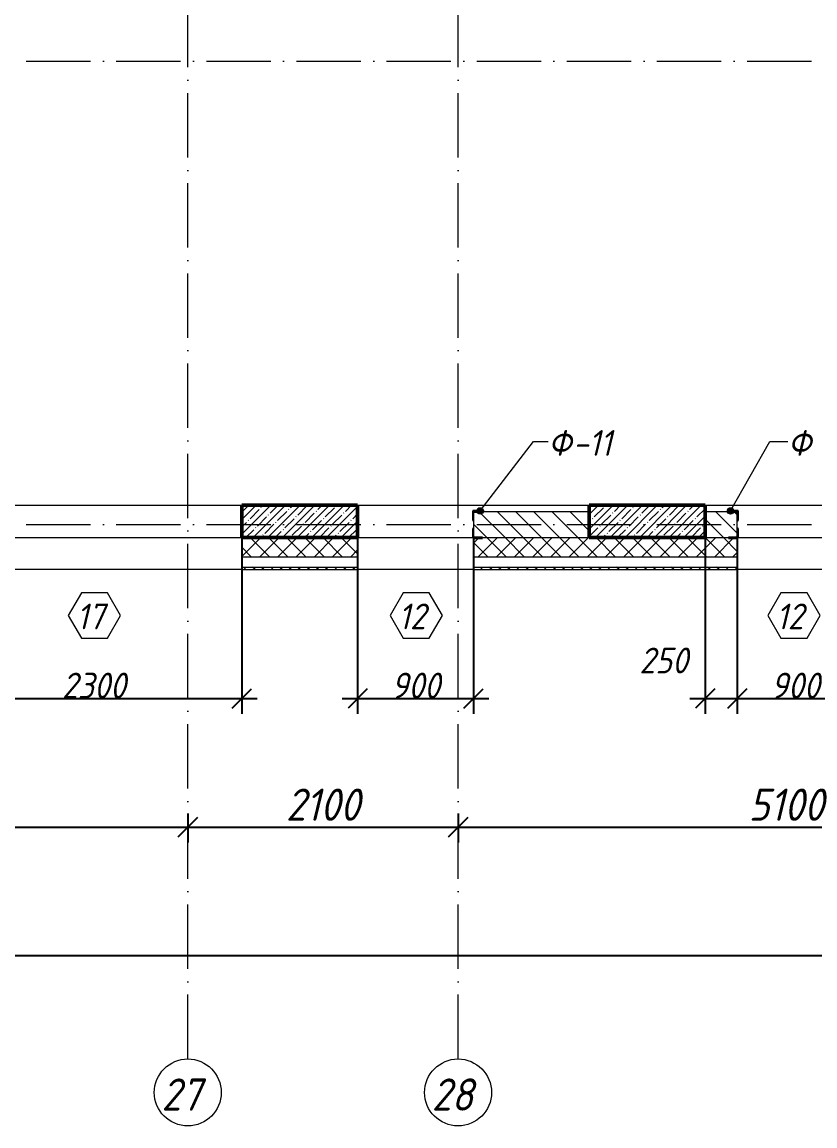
# Model space of a CAD drawing. Header units: millimetres. Extents: x -6064 to 178764, y -5836 to 29924.
# Drawn here: x 97322 to 103483, y -4670 to 3903 of the extents above; entities that cross this region are included whole.
import ezdxf

# ---------------------------------------------------------------- set-up
doc = ezdxf.new("R2010")
doc.units = ezdxf.units.MM
doc.linetypes.add('50_200_ШТРИХ_1Т_ш5_п1_п1_', pattern=[700, 500, -100, 0, -100])
doc.layers.add('A-ANNO-DIMS', color=7, linetype='Continuous')
for name, color, linetype, lineweight in [('A-GENM-1', 7, 'Continuous', 25), ('A-GENM-IDEN', 7, 'Continuous', 9), ('A-GLAZ-IDEN', 7, 'Continuous', 9), ('A-WALL-4', 7, 'Continuous', 9), ('A-WALL-FNSH-1', 7, 'Continuous', 9), ('A-WALL-PATT-1', 7, 'Continuous', 5), ('I-WALL', 7, 'Continuous', 5), ('S-COLS', 7, 'Continuous', 9), ('S-COLS-1', 7, 'Continuous', 5), ('S-COLS-2', 7, 'Continuous', 50), ('Оси', 7, 'Continuous', 9), ('Оси-1', 7, '50_200_ШТРИХ_1Т_ш5_п1_п1_', 9)]:
    doc.layers.add(name, color=color, linetype=linetype, lineweight=lineweight)
for name, color, linetype, lineweight, true_color in [('A-WALL-1', 7, 'Continuous', 13, 0xce0000), ('A-WALL-2', 7, 'Continuous', 5, 0xce0000), ('A-WALL-PATT-2', 7, 'Continuous', 5, 0xce0000)]:
    doc.layers.add(name, color=color, linetype=linetype, lineweight=lineweight, true_color=true_color)
doc.styles.add('ISOCPEUR_I', font='isocpeui.ttf', dxfattribs={"width": 0.9, "height": 250})
doc.styles.add('ISOCPEUR_I_2', font='isocpeui.ttf', dxfattribs={"width": 0.9, "height": 200})
doc.dimstyles.new('ISO-2_0_0_9К_СРЕДНИЙ', dxfattribs={"dimscale": 304.8, "dimtxt": 199.196235, "dimasz": 0.492126, "dimexe": 0.393701, "dimexo": 0, "dimgap": 0, "dimtad": 1, "dimdec": 0, "dimzin": 0, "dimdsep": 46, "dimtxsty": 'ISOCPEUR_I_2', "dimblk1": 'OBLIQUE', "dimblk2": 'OBLIQUE', "dimsah": 1, "dimcen": 0.09, "dimdle": 0.393701, "dimazin": 0, "dimtfac": 1, "dimtdec": 4, "dimtix": 1, "dimtmove": 1, "dimatfit": 3, "dimfxl": 1, "dimtvp": 1, "dimtolj": 1, "dimtzin": 0, "dimarcsym": 2})
doc.dimstyles.new('ISO-2_0_0_9К_СРЕДНИЙ_2', dxfattribs={"dimscale": 304.8, "dimtxt": 199.196235, "dimasz": 0.492126, "dimexe": 0.393701, "dimexo": 0, "dimgap": 0, "dimtad": 1, "dimdec": 0, "dimzin": 0, "dimdsep": 46, "dimtxsty": 'ISOCPEUR_I_2', "dimblk1": 'OBLIQUE', "dimblk2": 'OBLIQUE', "dimsah": 1, "dimcen": 0.09, "dimdle": 0.393701, "dimazin": 0, "dimtfac": 1, "dimtdec": 4, "dimtix": 1, "dimtmove": 0, "dimatfit": 3, "dimfxl": 1, "dimtvp": 1, "dimtolj": 1, "dimtzin": 0, "dimarcsym": 2})
doc.dimstyles.new('ISO-2_5_0_9К_БОЛЬШОЙ__с_подложкой_', dxfattribs={"dimscale": 304.8, "dimtxt": 248.995294, "dimasz": 0.492126, "dimexe": 0.393701, "dimexo": 0, "dimgap": 0.164042, "dimtad": 1, "dimdec": 0, "dimzin": 0, "dimdsep": 46, "dimtxsty": 'ISOCPEUR_I', "dimblk1": 'OBLIQUE', "dimblk2": 'OBLIQUE', "dimsah": 1, "dimcen": 0.09, "dimdle": 0.393701, "dimazin": 0, "dimtfac": 1, "dimtdec": 4, "dimtix": 1, "dimtmove": 0, "dimatfit": 3, "dimfxl": 1, "dimtvp": 1, "dimtfill": 1, "dimtolj": 1, "dimtzin": 0, "dimarcsym": 2})
doc.dimstyles.new('ISO-2_5_0_9К_БОЛЬШОЙ__с_подложкой__2', dxfattribs={"dimscale": 304.8, "dimtxt": 248.995294, "dimasz": 0.492126, "dimexe": 0.393701, "dimexo": 0, "dimgap": 0.164042, "dimtad": 1, "dimdec": 0, "dimzin": 0, "dimdsep": 46, "dimtxsty": 'ISOCPEUR_I', "dimblk1": 'OBLIQUE', "dimblk2": 'OBLIQUE', "dimsah": 1, "dimcen": 0.09, "dimdle": 0.393701, "dimazin": 0, "dimtfac": 1, "dimtdec": 4, "dimtix": 1, "dimtmove": 2, "dimatfit": 3, "dimfxl": 1, "dimtvp": 1, "dimtfill": 1, "dimtolj": 1, "dimtzin": 0, "dimarcsym": 2})

# ---------------------------------------------------------------- blocks, each defined once
blk = doc.blocks.new('Колонна_Несущая_Прямоугольное сечение - 250х900-29733835-АР1_1_Кладочный план 2 этажа')
at = {"layer": 'S-COLS-1'}
h = blk.add_hatch(dxfattribs=at)
h.set_pattern_fill('FP_37', color=256, style=0, pattern_type=2)
h.set_pattern_definition([(45, (-99480, -25), (-57.024626, 57.024626), []), (45, (-99422.975, -25), (-57.024626, 57.024626), [100.806, -20.161, 3.353, -16.808])])
h.paths.add_polyline_path([(-450, -125), (450, -125), (450, 125), (-450, 125), (-450, 85.9)], flags=0)
at = {"layer": 'S-COLS-2'}
for p, q in [((450, 125), (-450, 125)), ((-450, 125), (-450, -125)), ((450, -125), (450, 125)), ((-450, -125), (450, -125))]:
    blk.add_line(p, q, dxfattribs=at)
blk = doc.blocks.new('Колонна_Несущая_Прямоугольное сечение - 250х900-V27-АР1_1_Кладочный план 2 этажа')
at = {"layer": 'S-COLS-1'}
h = blk.add_hatch(dxfattribs=at)
h.set_pattern_fill('FP_39', color=256, style=0, pattern_type=2)
h.set_pattern_definition([(45, (-102180, -25), (-57.024626, 57.024626), []), (45, (-102122.975, -25), (-57.024626, 57.024626), [100.806, -20.161, 3.353, -16.808])])
h.paths.add_polyline_path([(-450, -125), (450, -125), (450, 125), (-450, 125), (-450, 85.9)], flags=0)
at = {"layer": 'S-COLS-2'}
for p, q in [((450, 125), (-450, 125)), ((-450, 125), (-450, -125)), ((450, -125), (450, 125)), ((-450, -125), (450, -125))]:
    blk.add_line(p, q, dxfattribs=at)
blk = doc.blocks.new('Фахверк_СКБ_Уголок - Ф-11_200х2500 h-28441216-АР1_1_Кладочный план 2 этажа')
at = {"layer": 'A-GENM-1'}
for p, q in [((200, 156), (125, 156)), ((125, 156), (125, 81)), ((131, 81), (131, 150)), ((131, 150), (200, 150)), ((200, 150), (200, 156)), ((125, 81), (131, 81)), ((131, 19), (125, 19)), ((125, 19), (125, -56)), ((131, -50), (131, 19)), ((125, -56), (200, -56)), ((200, -50), (131, -50)), ((200, -56), (200, -50))]:
    blk.add_line(p, q, dxfattribs=at)
blk = doc.blocks.new('Ось сетки - Круг_Ø6_00__ISO-2_5_0_9K_ кружки поменьше-23056867-АР1_1_Кладочный план 2 этажа')
at = {"layer": 'Оси'}
blk.add_circle((0, 0), 2.6, dxfattribs=at)
blk = doc.blocks.new('_Oblique')
at = {"color": 0, "linetype": 'ByBlock', "lineweight": -2}
blk.add_line((-0.5, -0.5), (0.5, 0.5), dxfattribs=at)
blk = doc.blocks.new('DIMBLOCK161-АР1_1_Кладочный план 2 этажа')
at = {"layer": 'A-ANNO-DIMS', "color": 0, "lineweight": -2, "transparency": 16777216}
for p, q in [((94660, -2244.1), (94660, -2470.2)), ((98610, -2244.1), (98610, -2470.2)), ((94540, -2350.2), (98730, -2350.2))]:
    blk.add_line(p, q, dxfattribs=at)
at = {"layer": 'Defpoints', "color": 0, "transparency": 16777216}
for p in [(94660, -2244.1), (98610, -2244.1), (98610, -2350.2)]:
    blk.add_point(p, dxfattribs=at)
at = {"layer": 'A-ANNO-DIMS', "color": 0, "lineweight": -2, "transparency": 16777216, "xscale": 150, "yscale": 150, "zscale": 150, "rotation": 180}
blk.add_blockref('_Oblique', (94660, -2350.2), dxfattribs=at)
at = {"layer": 'A-ANNO-DIMS', "color": 0, "lineweight": -2, "transparency": 16777216, "xscale": 150, "yscale": 150, "zscale": 150}
blk.add_blockref('_Oblique', (98610, -2350.2), dxfattribs=at)
at = {"layer": 'A-ANNO-DIMS', "color": 0, "transparency": 16777216, "insert": (96635, -2175.2), "char_height": 250, "width": 758.478, "attachment_point": 5, "style": 'ISOCPEUR_I', "bg_fill": 3, "box_fill_scale": 1.1, "bg_fill_color": 256, "bg_fill_true_color": 13158600, "bg_fill_transparency": 0}
blk.add_mtext('\\A1;3950', dxfattribs=at)
blk = doc.blocks.new('DIMBLOCK162-АР1_1_Кладочный план 2 этажа')
at = {"layer": 'A-ANNO-DIMS', "color": 0, "lineweight": -2, "transparency": 16777216}
for p, q in [((98610, -2244.1), (98610, -2470.2)), ((100710, -2244.1), (100710, -2470.2)), ((98490, -2350.2), (100830, -2350.2))]:
    blk.add_line(p, q, dxfattribs=at)
at = {"layer": 'Defpoints', "color": 0, "transparency": 16777216}
for p in [(98610, -2244.1), (100710, -2244.1), (100710, -2350.2)]:
    blk.add_point(p, dxfattribs=at)
at = {"layer": 'A-ANNO-DIMS', "color": 0, "lineweight": -2, "transparency": 16777216, "xscale": 150, "yscale": 150, "zscale": 150, "rotation": 180}
blk.add_blockref('_Oblique', (98610, -2350.2), dxfattribs=at)
at = {"layer": 'A-ANNO-DIMS', "color": 0, "lineweight": -2, "transparency": 16777216, "xscale": 150, "yscale": 150, "zscale": 150}
blk.add_blockref('_Oblique', (100710, -2350.2), dxfattribs=at)
at = {"layer": 'A-ANNO-DIMS', "color": 0, "transparency": 16777216, "insert": (99660, -2175.2), "char_height": 250, "width": 701.018, "attachment_point": 5, "style": 'ISOCPEUR_I', "bg_fill": 3, "box_fill_scale": 1.1, "bg_fill_color": 256, "bg_fill_true_color": 13158600, "bg_fill_transparency": 0}
blk.add_mtext('\\A1;2100', dxfattribs=at)
blk = doc.blocks.new('DIMBLOCK163-АР1_1_Кладочный план 2 этажа')
at = {"layer": 'A-ANNO-DIMS', "color": 0, "lineweight": -2, "transparency": 16777216}
for p, q in [((100710, -2244.1), (100710, -2470.2)), ((105810, -2244.1), (105810, -2470.2)), ((100590, -2350.2), (105930, -2350.2))]:
    blk.add_line(p, q, dxfattribs=at)
at = {"layer": 'Defpoints', "color": 0, "transparency": 16777216}
for p in [(100710, -2244.1), (105810, -2244.1), (105810, -2350.2)]:
    blk.add_point(p, dxfattribs=at)
at = {"layer": 'A-ANNO-DIMS', "color": 0, "lineweight": -2, "transparency": 16777216, "xscale": 150, "yscale": 150, "zscale": 150, "rotation": 180}
blk.add_blockref('_Oblique', (100710, -2350.2), dxfattribs=at)
at = {"layer": 'A-ANNO-DIMS', "color": 0, "lineweight": -2, "transparency": 16777216, "xscale": 150, "yscale": 150, "zscale": 150}
blk.add_blockref('_Oblique', (105810, -2350.2), dxfattribs=at)
at = {"layer": 'A-ANNO-DIMS', "color": 0, "transparency": 16777216, "insert": (103260, -2175.2), "char_height": 250, "width": 701.018, "attachment_point": 5, "style": 'ISOCPEUR_I', "bg_fill": 3, "box_fill_scale": 1.1, "bg_fill_color": 256, "bg_fill_true_color": 13158600, "bg_fill_transparency": 0}
blk.add_mtext('\\A1;5100', dxfattribs=at)
blk = doc.blocks.new('DIMBLOCK169-АР1_1_Кладочный план 2 этажа')
at = {"layer": 'A-ANNO-DIMS', "color": 0, "lineweight": -2, "transparency": 16777216}
for p, q in [((110, -3243.8), (110, -3469.8)), ((125010, -3243.8), (125010, -3469.8)), ((-10, -3349.8), (60785.8, -3349.8)), ((125130, -3349.8), (61788, -3349.8))]:
    blk.add_line(p, q, dxfattribs=at)
at = {"layer": 'Defpoints', "color": 0, "transparency": 16777216}
for p in [(110, -3243.8), (125010, -3243.8), (125010, -3349.8)]:
    blk.add_point(p, dxfattribs=at)
at = {"layer": 'A-ANNO-DIMS', "color": 0, "lineweight": -2, "transparency": 16777216, "xscale": 150, "yscale": 150, "zscale": 150, "rotation": 180}
blk.add_blockref('_Oblique', (110, -3349.8), dxfattribs=at)
at = {"layer": 'A-ANNO-DIMS', "color": 0, "lineweight": -2, "transparency": 16777216, "xscale": 150, "yscale": 150, "zscale": 150}
blk.add_blockref('_Oblique', (125010, -3349.8), dxfattribs=at)
at = {"layer": 'A-ANNO-DIMS', "color": 0, "transparency": 16777216, "insert": (60735.3, -2973.2), "char_height": 250, "width": 1103.241, "attachment_point": 1, "line_spacing_factor": 1.149209, "style": 'ISOCPEUR_I', "bg_fill": 3, "box_fill_scale": 1.1, "bg_fill_color": 256, "bg_fill_true_color": 13158600, "bg_fill_transparency": 0}
blk.add_mtext('\\A1;124900', dxfattribs=at)
blk = doc.blocks.new('DIMBLOCK296-АР1_1_Кладочный план 2 этажа')
at = {"layer": 'A-ANNO-DIMS', "color": 0, "lineweight": -2, "transparency": 16777216}
for p, q in [((96730, -100), (96730, -1470)), ((99030, -100), (99030, -1470)), ((96610, -1350), (99150, -1350))]:
    blk.add_line(p, q, dxfattribs=at)
at = {"layer": 'Defpoints', "color": 0, "transparency": 16777216}
for p in [(96730, -100), (99030, -100), (99030, -1350)]:
    blk.add_point(p, dxfattribs=at)
at = {"layer": 'A-ANNO-DIMS', "color": 0, "lineweight": -2, "transparency": 16777216, "xscale": 150, "yscale": 150, "zscale": 150, "rotation": 180}
blk.add_blockref('_Oblique', (96730, -1350), dxfattribs=at)
at = {"layer": 'A-ANNO-DIMS', "color": 0, "lineweight": -2, "transparency": 16777216, "xscale": 150, "yscale": 150, "zscale": 150}
blk.add_blockref('_Oblique', (99030, -1350), dxfattribs=at)
at = {"layer": 'A-ANNO-DIMS', "color": 0, "transparency": 16777216, "insert": (97880, -1250), "char_height": 200, "width": 606.782, "attachment_point": 5, "style": 'ISOCPEUR_I_2'}
blk.add_mtext('\\A1;2300', dxfattribs=at)
blk = doc.blocks.new('DIMBLOCK297-АР1_1_Кладочный план 2 этажа')
at = {"layer": 'A-ANNO-DIMS', "color": 0, "lineweight": -2, "transparency": 16777216}
for p, q in [((99930, -100), (99930, -1470)), ((100830, -100), (100830, -1470)), ((99810, -1350), (100950, -1350))]:
    blk.add_line(p, q, dxfattribs=at)
at = {"layer": 'Defpoints', "color": 0, "transparency": 16777216}
for p in [(99930, -100), (100830, -100), (100830, -1350)]:
    blk.add_point(p, dxfattribs=at)
at = {"layer": 'A-ANNO-DIMS', "color": 0, "lineweight": -2, "transparency": 16777216, "xscale": 150, "yscale": 150, "zscale": 150, "rotation": 180}
blk.add_blockref('_Oblique', (99930, -1350), dxfattribs=at)
at = {"layer": 'A-ANNO-DIMS', "color": 0, "lineweight": -2, "transparency": 16777216, "xscale": 150, "yscale": 150, "zscale": 150}
blk.add_blockref('_Oblique', (100830, -1350), dxfattribs=at)
at = {"layer": 'A-ANNO-DIMS', "color": 0, "transparency": 16777216, "insert": (100380, -1250), "char_height": 200, "width": 455.087, "attachment_point": 5, "style": 'ISOCPEUR_I_2'}
blk.add_mtext('\\A1;900', dxfattribs=at)
blk = doc.blocks.new('DIMBLOCK298-АР1_1_Кладочный план 2 этажа')
at = {"layer": 'A-ANNO-DIMS', "color": 0, "lineweight": -2, "transparency": 16777216}
for p, q in [((102630, -100), (102630, -1470)), ((102880, -100), (102880, -1470)), ((102510, -1350), (103000, -1350))]:
    blk.add_line(p, q, dxfattribs=at)
at = {"layer": 'Defpoints', "color": 0, "transparency": 16777216}
for p in [(102630, -100), (102880, -100), (102880, -1350)]:
    blk.add_point(p, dxfattribs=at)
at = {"layer": 'A-ANNO-DIMS', "color": 0, "lineweight": -2, "transparency": 16777216, "xscale": 150, "yscale": 150, "zscale": 150, "rotation": 180}
blk.add_blockref('_Oblique', (102630, -1350), dxfattribs=at)
at = {"layer": 'A-ANNO-DIMS', "color": 0, "lineweight": -2, "transparency": 16777216, "xscale": 150, "yscale": 150, "zscale": 150}
blk.add_blockref('_Oblique', (102880, -1350), dxfattribs=at)
at = {"layer": 'A-ANNO-DIMS', "color": 0, "transparency": 16777216, "insert": (102119, -955.4), "char_height": 200, "width": 455.087, "attachment_point": 1, "line_spacing_factor": 1.149209, "style": 'ISOCPEUR_I_2'}
blk.add_mtext('\\A1;250', dxfattribs=at)
blk = doc.blocks.new('DIMBLOCK299-АР1_1_Кладочный план 2 этажа')
at = {"layer": 'A-ANNO-DIMS', "color": 0, "lineweight": -2, "transparency": 16777216}
for p, q in [((102880, -100), (102880, -1470)), ((103780, -100), (103780, -1470)), ((102760, -1350), (103900, -1350))]:
    blk.add_line(p, q, dxfattribs=at)
at = {"layer": 'Defpoints', "color": 0, "transparency": 16777216}
for p in [(102880, -100), (103780, -100), (103780, -1350)]:
    blk.add_point(p, dxfattribs=at)
at = {"layer": 'A-ANNO-DIMS', "color": 0, "lineweight": -2, "transparency": 16777216, "xscale": 150, "yscale": 150, "zscale": 150, "rotation": 180}
blk.add_blockref('_Oblique', (102880, -1350), dxfattribs=at)
at = {"layer": 'A-ANNO-DIMS', "color": 0, "lineweight": -2, "transparency": 16777216, "xscale": 150, "yscale": 150, "zscale": 150}
blk.add_blockref('_Oblique', (103780, -1350), dxfattribs=at)
at = {"layer": 'A-ANNO-DIMS', "color": 0, "transparency": 16777216, "insert": (103330, -1250), "char_height": 200, "width": 455.087, "attachment_point": 5, "style": 'ISOCPEUR_I_2'}
blk.add_mtext('\\A1;900', dxfattribs=at)
blk = doc.blocks.new('AAR_СКБ_Марка_Окна_Перемычка и проем - Марка проема-25443838-АР1_1_Кладочный план 2 этажа')
at = {"layer": 'A-GLAZ-IDEN'}
for p, q in [((-0.968, -0.984), (-1.986, -2.747)), ((1.067, -0.984), (-0.968, -0.984)), ((2.085, -2.747), (1.067, -0.984)), ((-1.986, -2.747), (-0.968, -4.509)), ((1.067, -4.509), (2.085, -2.747)), ((-0.968, -4.509), (1.067, -4.509))]:
    blk.add_line(p, q, dxfattribs=at)

msp = doc.modelspace()

# ---------------------------------------------------------------- hatches: boundary and pattern name
at = {"layer": 'A-GENM-IDEN'}
h = msp.add_hatch(color=256, dxfattribs=at)
edge = h.paths.add_edge_path(flags=0)
edge.add_arc((100882.3, 106), 25, 0, 360)
h = msp.add_hatch(color=256, dxfattribs=at)
edge = h.paths.add_edge_path(flags=0)
edge.add_arc((102827.7, 106), 25, 0, 360)
at = {"layer": 'A-WALL-PATT-1'}
h = msp.add_hatch(dxfattribs=at)
h.set_pattern_fill('FP_11', color=256, style=0, pattern_type=2)
h.set_pattern_definition([(45, (0, 0), (-70.71068, 70.71068), []), (135, (0, 0), (-70.71068, -70.71068), [])])
h.paths.add_polyline_path([(124013.9, -250), (125080, -250), (125080, -100), (123730, -100), (123730, -250)], flags=0)
h.paths.add_polyline_path([(115617, -250), (115630, -250), (115629.5, -106), (115561, -106), (115561, -100), (114649, -100), (114649, -106), (114580, -106), (114580, -250), (115561, -250)], flags=0)
h.paths.add_polyline_path([(119261, -250), (119330, -250), (119329.5, -106), (119261, -106), (119261, -100), (117930, -100), (117930, -250)], flags=0)
h.paths.add_polyline_path([(120230, -250), (121130, -250), (121130, -100), (120230, -100)], flags=0)
h.paths.add_polyline_path([(122030, -250), (122830, -250), (122829.5, -106), (122761, -106), (122761, -100), (122099, -100), (122099, -106), (122030, -106)], flags=0)
h.paths.add_polyline_path([(108030, -250), (108030, -100), (107130, -100), (107130, -250)], flags=0)
h.paths.add_polyline_path([(103780, -250), (104830, -250), (104829.5, -106), (104761, -106), (104761, -100), (103849, -100), (103849, -106), (103780, -106)], flags=0)
h.paths.add_polyline_path([(110161, -250), (110230, -250), (110229.5, -106), (110161, -106), (110161, -100), (108999, -100), (108999, -106), (108930, -106), (108930, -250), (108999, -250)], flags=0)
h.paths.add_polyline_path([(102880, -250), (102879.5, -106), (102811, -106), (102811, -100), (100899, -100), (100899, -106), (100830, -106), (100830, -250), (102562.2, -250)], flags=0)
h.paths.add_polyline_path([(112530, -250), (113680, -250), (113679.5, -106), (113611, -106), (113611, -100), (112530, -100)], flags=0)
h.paths.add_polyline_path([(99930, -250), (99930, -100), (99030, -100), (99030, -250), (99497.7, -250)], flags=0)
h.paths.add_polyline_path([(89210, -250), (91030, -250), (91030, -100), (89210, -100)], flags=0)
h.paths.add_polyline_path([(92730, -250), (92729.5, -106), (92661, -106), (92661, -100), (91999, -100), (91999, -106), (91930, -106), (91930, -250), (91999, -250)], flags=0)
h.paths.add_polyline_path([(96730, -250), (96729.5, -106), (96661, -106), (96661, -100), (95749, -100), (95749, -106), (95680, -106), (95680, -250), (96717, -250)], flags=0)
h.paths.add_polyline_path([(93630, -250), (94780, -250), (94779.5, -106), (94711, -106), (94711, -100), (93630, -100)], flags=0)
h = msp.add_hatch(dxfattribs=at)
h.set_pattern_fill('FP_23', color=256, style=0, pattern_type=2)
h.set_pattern_definition([(135, (0, 0), (-35.35534, -35.35534), [])])
h.paths.add_polyline_path([(125310, -350), (125310, -330), (123730, -330), (123730, -350), (125230, -350)], flags=0)
h.paths.add_polyline_path([(113680, -350), (113680, -330), (112530, -330), (112530, -350), (113288, -350)], flags=0)
h.paths.add_polyline_path([(114580, -350), (115630, -350), (115630, -330), (114580, -330)], flags=0)
h.paths.add_polyline_path([(117930, -350), (119330, -350), (119330, -330), (117930, -330)], flags=0)
h.paths.add_polyline_path([(122481.6, -350), (122830, -350), (122830, -330), (122030, -330), (122030, -350)], flags=0)
h.paths.add_polyline_path([(120230, -350), (121130, -350), (121130, -330), (120230, -330)], flags=0)
h.paths.add_polyline_path([(100830, -350), (102880, -350), (102880, -330), (100830, -330)], flags=0)
h.paths.add_polyline_path([(99930, -350), (99930, -330), (99030, -330), (99030, -350), (99497.7, -350)], flags=0)
h.paths.add_polyline_path([(96730, -350), (96730, -330), (95680, -330), (95680, -350), (96433.1, -350)], flags=0)
h.paths.add_polyline_path([(93630, -350), (94780, -350), (94780, -330), (93630, -330)], flags=0)
h.paths.add_polyline_path([(103780, -350), (104830, -350), (104830, -330), (103780, -330)], flags=0)
h.paths.add_polyline_path([(91930, -350), (92730, -350), (92730, -330), (91930, -330)], flags=0)
h.paths.add_polyline_path([(91030, -350), (91030, -330), (89110, -330), (89110, -350), (90304.1, -350)], flags=0)
h.paths.add_polyline_path([(108030, -350), (108030, -330), (107130, -330), (107130, -350)], flags=0)
h.paths.add_polyline_path([(108930, -350), (110230, -350), (110230, -330), (108930, -330)], flags=0)
at = {"layer": 'A-WALL-PATT-2'}
h = msp.add_hatch(dxfattribs=at)
h.set_pattern_fill('FP_22', color=256, style=0, pattern_type=2)
h.set_pattern_definition([(135, (0, 0), (-70.71068, -70.71068), [])])
h.paths.add_polyline_path([(122830, -100), (122830, 100), (122030, 100), (122030, -100), (122761, -100)], flags=0)
h.paths.add_polyline_path([(115561, -100), (115630, -100), (115630, 100), (114580, 100), (114580, -100), (114820.3, -100)], flags=0)
h.paths.add_polyline_path([(104830, -100), (104830, 100), (103780, 100), (103780, -100), (104761, -100)], flags=0)
h.paths.add_polyline_path([(110030, -100), (110230, -100), (110230, 100), (108930, 100), (108930, -100), (108999, -100)], flags=0)
h.paths.add_polyline_path([(119330, -100), (119330, 100), (118830, 100), (118830, -100), (119261, -100)], flags=0)
h.paths.add_polyline_path([(113611, -100), (113680, -100), (113680, 100), (113430, 100), (113430, -100)], flags=0)
h.paths.add_polyline_path([(94530, -100), (94780, -100), (94780, 100), (94530, 100), (94530, -56.5)], flags=0)
h.paths.add_polyline_path([(91930, -100), (92730, -100), (92730, 100), (91930, 100), (91930, -31)], flags=0)
h.paths.add_polyline_path([(95680, -100), (96730, -100), (96730, 100), (95680, 100), (95680, -31)], flags=0)
h.paths.add_polyline_path([(101030, -100), (101730, -100), (101730, 100), (100830, 100), (100830, -100), (100899, -100)], flags=0)
h.paths.add_polyline_path([(102630, -100), (102880, -100), (102880, 100), (102630, 100)], flags=0)

# ---------------------------------------------------------------- linework, layer by layer
at = {"layer": 'A-GENM-IDEN'}
for p, q in [((100882.3, 106), (101296.3, 646.4)), ((101296.3, 646.4), (101411, 646.4)), ((102827.7, 106), (103133.4, 646.4)), ((103133.4, 646.4), (103273.5, 646.4))]:
    msp.add_line(p, q, dxfattribs=at)
for centre in [(100882.3, 106), (102827.7, 106)]:
    msp.add_circle(centre, 25, dxfattribs=at)
at = {"layer": 'A-WALL-1'}
for p, q in [((101730, 100), (100899, 100)), ((102811, 100), (102630, 100)), ((100830, 31), (100830, -31)), ((102880, -31), (102880, 31))]:
    msp.add_line(p, q, dxfattribs=at)
at = {"layer": 'A-WALL-2'}
for p, q in [((100899, -100), (101730, -100)), ((102630, -100), (102811, -100))]:
    msp.add_line(p, q, dxfattribs=at)
at = {"layer": 'A-WALL-4'}
for p, q in [((96736, -100), (99030, -100)), ((99030, -100), (99030, -330)), ((99930, -330), (99930, -100)), ((99930, -100), (100824, -100)), ((100830, -106), (100830, -330)), ((102880, -330), (102880, -106)), ((102886, -100), (103774, -100)), ((99030, -250), (99930, -250)), ((100830, -250), (102880, -250)), ((99030, -330), (99930, -330)), ((100830, -330), (102880, -330)), ((99030, -350), (96730, -350)), ((100830, -350), (99930, -350)), ((103780, -350), (102880, -350))]:
    msp.add_line(p, q, dxfattribs=at)
at = {"layer": 'A-WALL-FNSH-1'}
for p, q in [((99030, -330), (99030, -350)), ((99930, -350), (99930, -330)), ((100830, -330), (100830, -350)), ((102880, -350), (102880, -330)), ((99030, -350), (99930, -350)), ((100830, -350), (102880, -350))]:
    msp.add_line(p, q, dxfattribs=at)
at = {"layer": 'I-WALL'}
for p, q in [((94530, 150), (99030, 150)), ((99930, 150), (101730, 150)), ((102630, 150), (107130, 150))]:
    msp.add_line(p, q, dxfattribs=at)
at = {"layer": 'Оси-1'}
for p, q in [((98610, -4150), (98610, 28636.9)), ((100710, -4150), (100710, 28636.9)), ((-4160, 3600), (125951.6, 3600)), ((-4160, 0), (125951.6, 0))]:
    msp.add_line(p, q, dxfattribs=at)

# ---------------------------------------------------------------- block references
at = {"layer": 'A-GENM-1'}
msp.add_blockref('Фахверк_СКБ_Уголок - Ф-11_200х2500 h-28441216-АР1_1_Кладочный план 2 этажа', (100699, -50), dxfattribs=at)
at = {"layer": 'A-GENM-1', "rotation": 180}
msp.add_blockref('Фахверк_СКБ_Уголок - Ф-11_200х2500 h-28441216-АР1_1_Кладочный план 2 этажа', (103011, 50), dxfattribs=at)
at = {"layer": 'A-GLAZ-IDEN', "xscale": 99.99999999999993, "yscale": 99.99999999999993, "zscale": 99.99999999999993}
for p in [(97880, -430.7), (100380, -430.7), (103315.8, -430.7)]:
    msp.add_blockref('AAR_СКБ_Марка_Окна_Перемычка и проем - Марка проема-25443838-АР1_1_Кладочный план 2 этажа', p, dxfattribs=at)
at = {"layer": 'S-COLS'}
for name, p in [('Колонна_Несущая_Прямоугольное сечение - 250х900-29733835-АР1_1_Кладочный план 2 этажа', (99480, 25)), ('Колонна_Несущая_Прямоугольное сечение - 250х900-V27-АР1_1_Кладочный план 2 этажа', (102180, 25))]:
    msp.add_blockref(name, p, dxfattribs=at)
at = {"layer": 'Оси', "xscale": 99.99999999999993, "yscale": 99.99999999999993, "zscale": 99.99999999999993}
for p in [(98610, -4410), (100710, -4410)]:
    msp.add_blockref('Ось сетки - Круг_Ø6_00__ISO-2_5_0_9K_ кружки поменьше-23056867-АР1_1_Кладочный план 2 этажа', p, dxfattribs=at)

# ---------------------------------------------------------------- texts
at = {"layer": 'A-GENM-IDEN', "char_height": 200, "attachment_point": 1, "style": 'ISOCPEUR_I_2'}
for s, insert, width in [('\\fISOCPEUR|b0|i1|c204|p34|;\\W.9;Ф', (101411, 734.1), 230.886), ('-11', (101601.5, 734.1), 389.62), ('\\fISOCPEUR|b0|i1|c204|p34|;\\W.9;Ф', (103273.5, 734.1), 230.886), ('\\fISOCPEUR|b0|i1|c204|p34|;\\W.9;Ф', (103273.5, 734.1), 230.886), ('\\fISOCPEUR|b0|i1|c204|p34|;\\W.9;Ф', (103273.5, 734.1), 230.886)]:
    msp.add_mtext(s, dxfattribs=dict(at, insert=insert, width=width))
at = {"layer": 'A-GLAZ-IDEN', "char_height": 200, "width": 274.177, "attachment_point": 1, "style": 'ISOCPEUR_I_2'}
for s, insert in [('17', (97746.1, -613.3)), ('12', (100246.1, -613.3)), ('12', (103181.9, -613.3))]:
    msp.add_mtext(s, dxfattribs=dict(at, insert=insert))
at = {"layer": 'Оси', "char_height": 250, "width": 404.05, "attachment_point": 1, "style": 'ISOCPEUR_I'}
for s, insert in [('27', (98405.1, -4301.2)), ('28', (100505.1, -4301.2))]:
    msp.add_mtext(s, dxfattribs=dict(at, insert=insert))

# ---------------------------------------------------------------- dimensions: what is measured, and where the dimension line sits
at = {"layer": 'A-ANNO-DIMS'}
for base, p1, p2, override, picture, middle in [((99030, -1350), (96730, -100), (99030, -100), {"dimpost": '<>', "dimfxl": 2300}, 'DIMBLOCK296-АР1_1_Кладочный план 2 этажа', (97880, -1250)), ((100830, -1350), (99930, -100), (100830, -100), {"dimpost": '<>', "dimfxl": 900.000036}, 'DIMBLOCK297-АР1_1_Кладочный план 2 этажа', (100380, -1250))]:
    dim = msp.add_linear_dim(base=base, p1=p1, p2=p2, dimstyle='ISO-2_0_0_9К_СРЕДНИЙ_2', override=override, dxfattribs=at)
    dim.commit()
    dim.dimension.update_dxf_attribs({"geometry": picture, "text_midpoint": middle})
dim = msp.add_linear_dim(base=(102880, -1350), p1=(102630, -100), p2=(102880, -100), dimstyle='ISO-2_0_0_9К_СРЕДНИЙ', override={"dimpost": '<>', "dimfxl": 249.999923}, dxfattribs=at)
dim.commit()
dim.dimension.update_dxf_attribs({"geometry": 'DIMBLOCK298-АР1_1_Кладочный план 2 этажа', "text_midpoint": (102346.6, -1222), "dimtype": 160})
dim = msp.add_linear_dim(base=(103780, -1350), p1=(102880, -100), p2=(103780, -100), angle=0, dimstyle='ISO-2_0_0_9К_СРЕДНИЙ_2', override={"dimpost": '<>', "dimfxl": 900}, dxfattribs=at)
dim.commit()
dim.dimension.update_dxf_attribs({"geometry": 'DIMBLOCK299-АР1_1_Кладочный план 2 этажа', "text_midpoint": (103330, -1250)})

# ---------------------------------------------------------------- next in the draw order: dimensions: what is measured, and where the dimension line sits
dim = msp.add_linear_dim(base=(98610, -2350.2), p1=(94660, -2244.1), p2=(98610, -2244.1), dimstyle='ISO-2_5_0_9К_БОЛЬШОЙ__с_подложкой_', override={"dimpost": '<>', "dimfxl": 3950}, dxfattribs=at)
dim.commit()
dim.dimension.update_dxf_attribs({"geometry": 'DIMBLOCK161-АР1_1_Кладочный план 2 этажа', "text_midpoint": (96635, -2175.2)})
dim = msp.add_linear_dim(base=(125010, -3349.8), p1=(110, -3243.8), p2=(125010, -3243.8), dimstyle='ISO-2_5_0_9К_БОЛЬШОЙ__с_подложкой__2', override={"dimpost": '<>', "dimfxl": 124899.999966}, dxfattribs=at)
dim.commit()
dim.dimension.update_dxf_attribs({"geometry": 'DIMBLOCK169-АР1_1_Кладочный план 2 этажа', "text_midpoint": (61286.9, -3139.9), "dimtype": 160})

# ---------------------------------------------------------------- next in the draw order: dimensions: what is measured, and where the dimension line sits
dim = msp.add_linear_dim(base=(100710, -2350.2), p1=(98610, -2244.1), p2=(100710, -2244.1), dimstyle='ISO-2_5_0_9К_БОЛЬШОЙ__с_подложкой_', override={"dimpost": '<>', "dimfxl": 2100}, dxfattribs=at)
dim.commit()
dim.dimension.update_dxf_attribs({"geometry": 'DIMBLOCK162-АР1_1_Кладочный план 2 этажа', "text_midpoint": (99660, -2175.2)})

# ---------------------------------------------------------------- next in the draw order: dimensions: what is measured, and where the dimension line sits
dim = msp.add_linear_dim(base=(105810, -2350.2), p1=(100710, -2244.1), p2=(105810, -2244.1), dimstyle='ISO-2_5_0_9К_БОЛЬШОЙ__с_подложкой_', override={"dimpost": '<>', "dimfxl": 5100}, dxfattribs=at)
dim.commit()
dim.dimension.update_dxf_attribs({"geometry": 'DIMBLOCK163-АР1_1_Кладочный план 2 этажа', "text_midpoint": (103260, -2175.2)})

doc.saveas('drawing.dxf')
